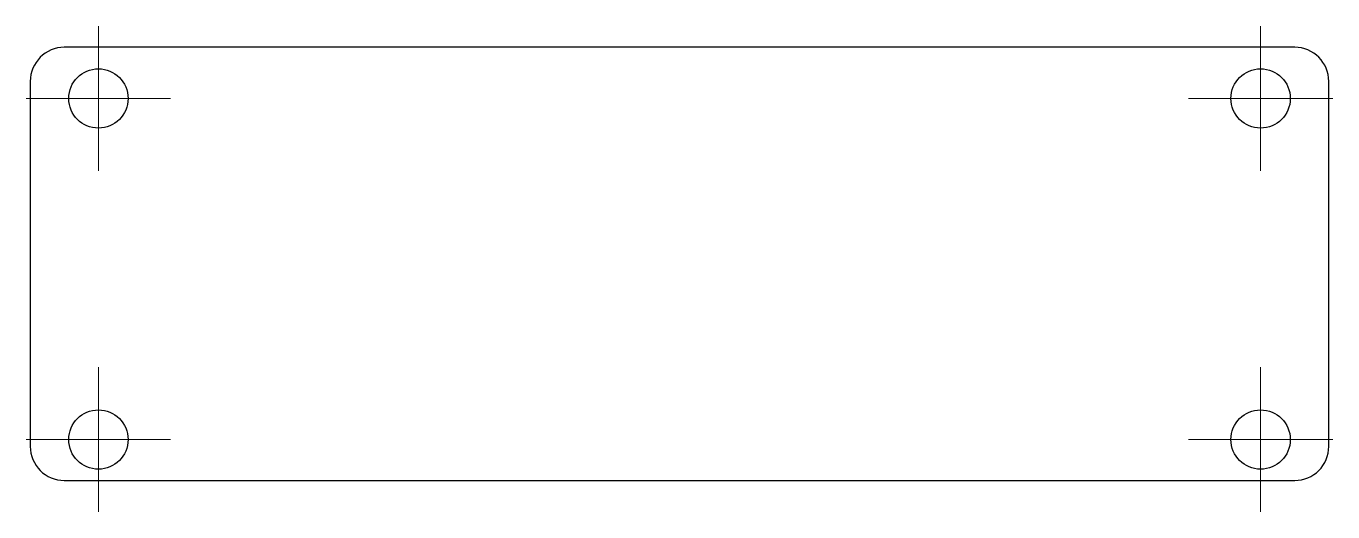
# Model space of a CAD drawing. Header units: millimetres. Extents: x 98.5 to 175.2, y 103.8 to 132.3.
import ezdxf

# ---------------------------------------------------------------- set-up
doc = ezdxf.new("R2010")
doc.units = ezdxf.units.MM

# ---------------------------------------------------------------- blocks, each defined once
blk = doc.blocks.new('SW_CENTERMARKSYMBOL_0')
at = {"color": 0, "linetype": 'Continuous', "lineweight": 18}
for p, q in [((0, 2.5), (0, 4.2399)), ((0, 0), (0, 2.5)), ((-2.5, 0), (-4.2399, 0)), ((0, 0), (-2.5, 0)), ((0, 0), (0, -2.5)), ((0, 0), (2.5, 0)), ((2.5, 0), (4.2399, 0)), ((0, -2.5), (0, -4.2399))]:
    blk.add_line(p, q, dxfattribs=at)
blk = doc.blocks.new('SW_CENTERMARKSYMBOL_1')
at = {"color": 0, "linetype": 'Continuous', "lineweight": 18}
for p, q in [((0, 2.5), (0, 4.2399)), ((0, 0), (0, 2.5)), ((-2.5, 0), (-4.2399, 0)), ((0, 0), (-2.5, 0)), ((0, 0), (0, -2.5)), ((0, 0), (2.5, 0)), ((2.5, 0), (4.2399, 0)), ((0, -2.5), (0, -4.2399))]:
    blk.add_line(p, q, dxfattribs=at)
blk = doc.blocks.new('SW_CENTERMARKSYMBOL_2')
at = {"color": 0, "linetype": 'Continuous', "lineweight": 18}
for p, q in [((0, 2.5), (0, 4.2399)), ((0, 0), (0, 2.5)), ((-2.5, 0), (-4.2399, 0)), ((0, 0), (-2.5, 0)), ((0, 0), (0, -2.5)), ((0, 0), (2.5, 0)), ((2.5, 0), (4.2399, 0)), ((0, -2.5), (0, -4.2399))]:
    blk.add_line(p, q, dxfattribs=at)
blk = doc.blocks.new('SW_CENTERMARKSYMBOL_3')
at = {"color": 0, "linetype": 'Continuous', "lineweight": 18}
for p, q in [((0, 2.5), (0, 4.2399)), ((0, 0), (0, 2.5)), ((-2.5, 0), (-4.2399, 0)), ((0, 0), (-2.5, 0)), ((0, 0), (0, -2.5)), ((0, 0), (2.5, 0)), ((2.5, 0), (4.2399, 0)), ((0, -2.5), (0, -4.2399))]:
    blk.add_line(p, q, dxfattribs=at)

msp = doc.modelspace()

# ---------------------------------------------------------------- linework, layer by layer
at = {"color": 7, "linetype": 'Continuous', "lineweight": 25}
for p, q in [((172.988, 131.074), (100.788, 131.074)), ((98.788, 129.074), (98.788, 107.674)), ((174.988, 107.674), (174.988, 129.074)), ((100.788, 105.674), (172.988, 105.674))]:
    msp.add_line(p, q, dxfattribs=at)
for centre in [(102.788, 128.074), (170.988, 128.074), (102.788, 108.074), (170.988, 108.074)]:
    msp.add_circle(centre, 1.74, dxfattribs=at)
for centre, start, end in [((100.788, 129.074), 90, 180), ((172.988, 129.074), 0, 90), ((100.788, 107.674), 180, 270), ((172.988, 107.674), 270, 0)]:
    msp.add_arc(centre, 2, start, end, dxfattribs=at)

# ---------------------------------------------------------------- block references
at = {"color": 7, "linetype": 'Continuous', "lineweight": 0}
for name, p in [('SW_CENTERMARKSYMBOL_0', (102.788, 128.074)), ('SW_CENTERMARKSYMBOL_3', (170.988, 128.074)), ('SW_CENTERMARKSYMBOL_1', (102.788, 108.074)), ('SW_CENTERMARKSYMBOL_2', (170.988, 108.074))]:
    msp.add_blockref(name, p, dxfattribs=at)

doc.saveas('drawing.dxf')
